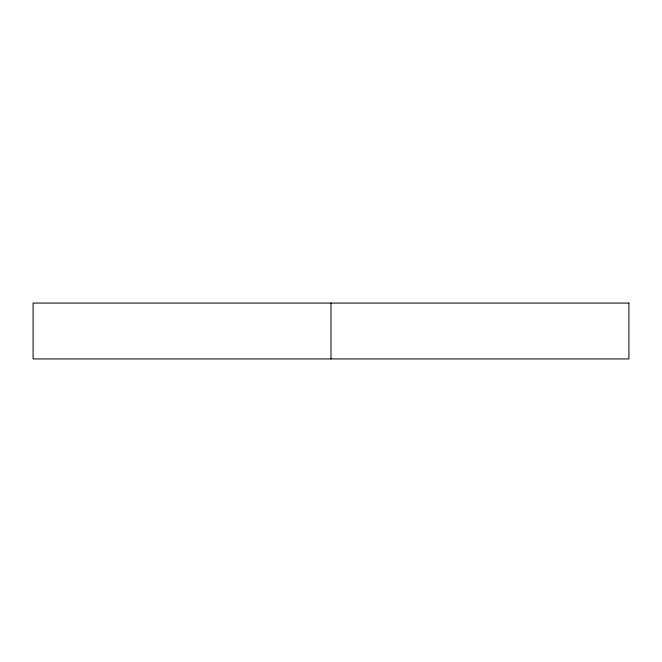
<?xml version="1.0" encoding="UTF-8"?>
<svg xmlns="http://www.w3.org/2000/svg" width="662" height="662" viewBox="0 0 662 662"><rect width="100%" height="100%" fill="white"/><g stroke="black" fill="none" stroke-linecap="round" stroke-linejoin="round"><path stroke-width="0.99" d="M331 303.072L331 358.928M628.9 303.072L33.1 303.072L33.1 358.928L628.9 358.928L628.9 303.072"/></g></svg>
